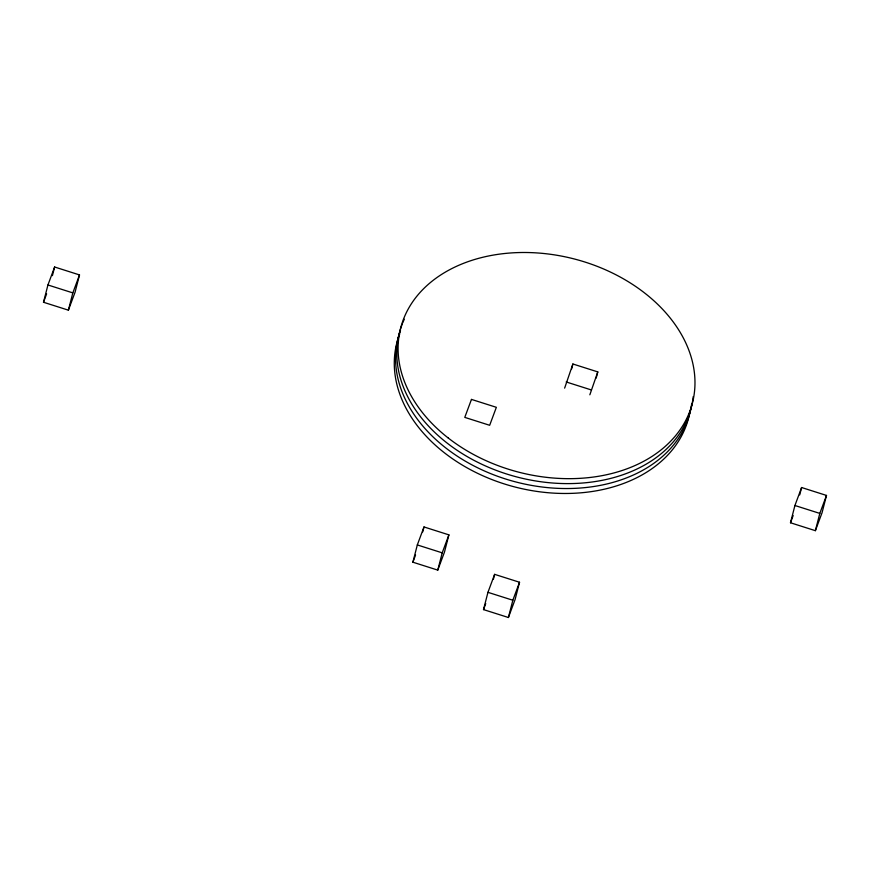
<?xml version="1.0" encoding="UTF-8"?>
<svg xmlns="http://www.w3.org/2000/svg" width="870" height="870" viewBox="0 0 870 870"><rect width="100%" height="100%" fill="white"/><g stroke="black" fill="none" stroke-linecap="round" stroke-linejoin="round"><path stroke-width="1.3" d="M43.5 302.26L47.937 284.979L54.625 267.014L79.507 274.92L75.081 292.19L68.393 310.166L43.5 302.26L46.621 293.864M52.407 275.649L54.625 267.014M68.393 310.166L72.83 292.885L79.507 274.92M412.891 562.205L417.317 544.935L424.005 526.959L448.898 534.865L444.461 552.145L437.773 570.111L412.891 562.205L415.555 555.016M422.744 531.896L424.005 526.959M437.773 570.111L442.21 552.841L448.898 534.865M483.513 609.598L487.95 592.329L494.638 574.352L519.531 582.258L515.094 599.528L508.406 617.504L483.513 609.598L485.743 603.606M493.377 579.289L494.638 574.352M564.63 388.129L572.895 363.997L597.788 371.903L596.2 378.069M571.633 368.923L572.895 363.997M508.406 617.504L512.843 600.235L519.531 582.258M589.838 394.806L597.788 371.903M790.493 522.772L794.919 505.503L801.607 487.526L826.5 495.432L822.063 512.713L815.375 530.678L790.493 522.772L793.157 515.584M799.704 494.932L801.607 487.526M815.375 530.678L819.812 513.409L826.5 495.432M566.207 381.963L591.1 389.869M794.919 505.503L819.812 513.409M47.937 284.979L72.83 292.885M417.317 544.935L442.21 552.841M487.95 592.329L512.843 600.235M689.953 411.673A150.63 110.164 14.4 0 1 513.289 486.558A150.63 110.164 14.4 0 1 399.7 333.971M690.987 408.019A150.63 110.164 14.4 0 1 514.562 481.621A150.63 110.164 14.4 0 1 400.504 330.263M691.639 404.137A150.63 110.164 14.4 0 1 691.226 406.736M693.227 396.589A150.63 110.164 14.4 0 1 519.303 477.587A150.63 110.164 14.4 0 1 402.234 324.097M402.723 322.868A150.63 110.164 14.4 0 1 404.289 319.236M471.464 399.406L464.776 417.382L489.669 425.289L496.357 407.312L471.464 399.406M448.289 438.045A150.63 110.164 14.4 0 0 692.031 404.528A150.63 110.164 14.4 0 0 499.271 254.16A150.63 110.164 14.4 0 0 448.289 438.045"/></g></svg>
